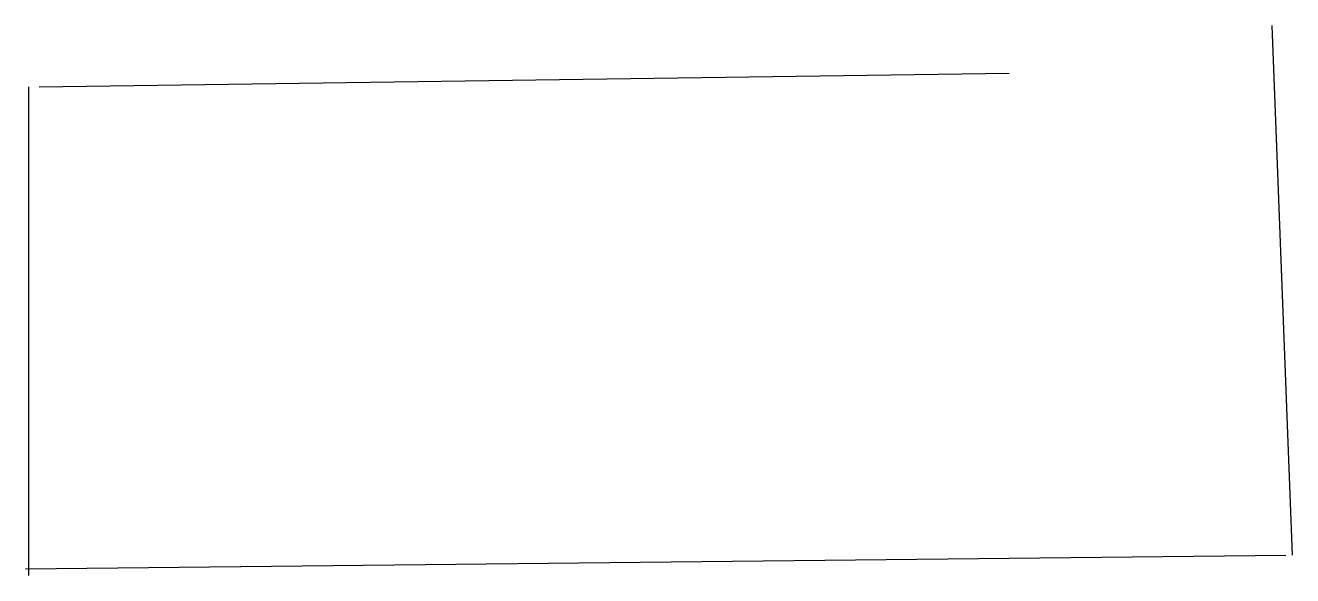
# Model space of a CAD drawing. Extents: x 141 to 512, y 58 to 219.
import ezdxf

# ---------------------------------------------------------------- set-up
doc = ezdxf.new("R2010")
doc.units = 0

msp = doc.modelspace()

# ---------------------------------------------------------------- linework, layer by layer
at = {"linetype": 'Continuous'}
for p, q in [((512, 64), (506, 219)), ((145, 201), (429, 205)), ((142, 58), (142, 201)), ((141, 60), (510, 64))]:
    msp.add_line(p, q, dxfattribs=at)

doc.saveas('drawing.dxf')
